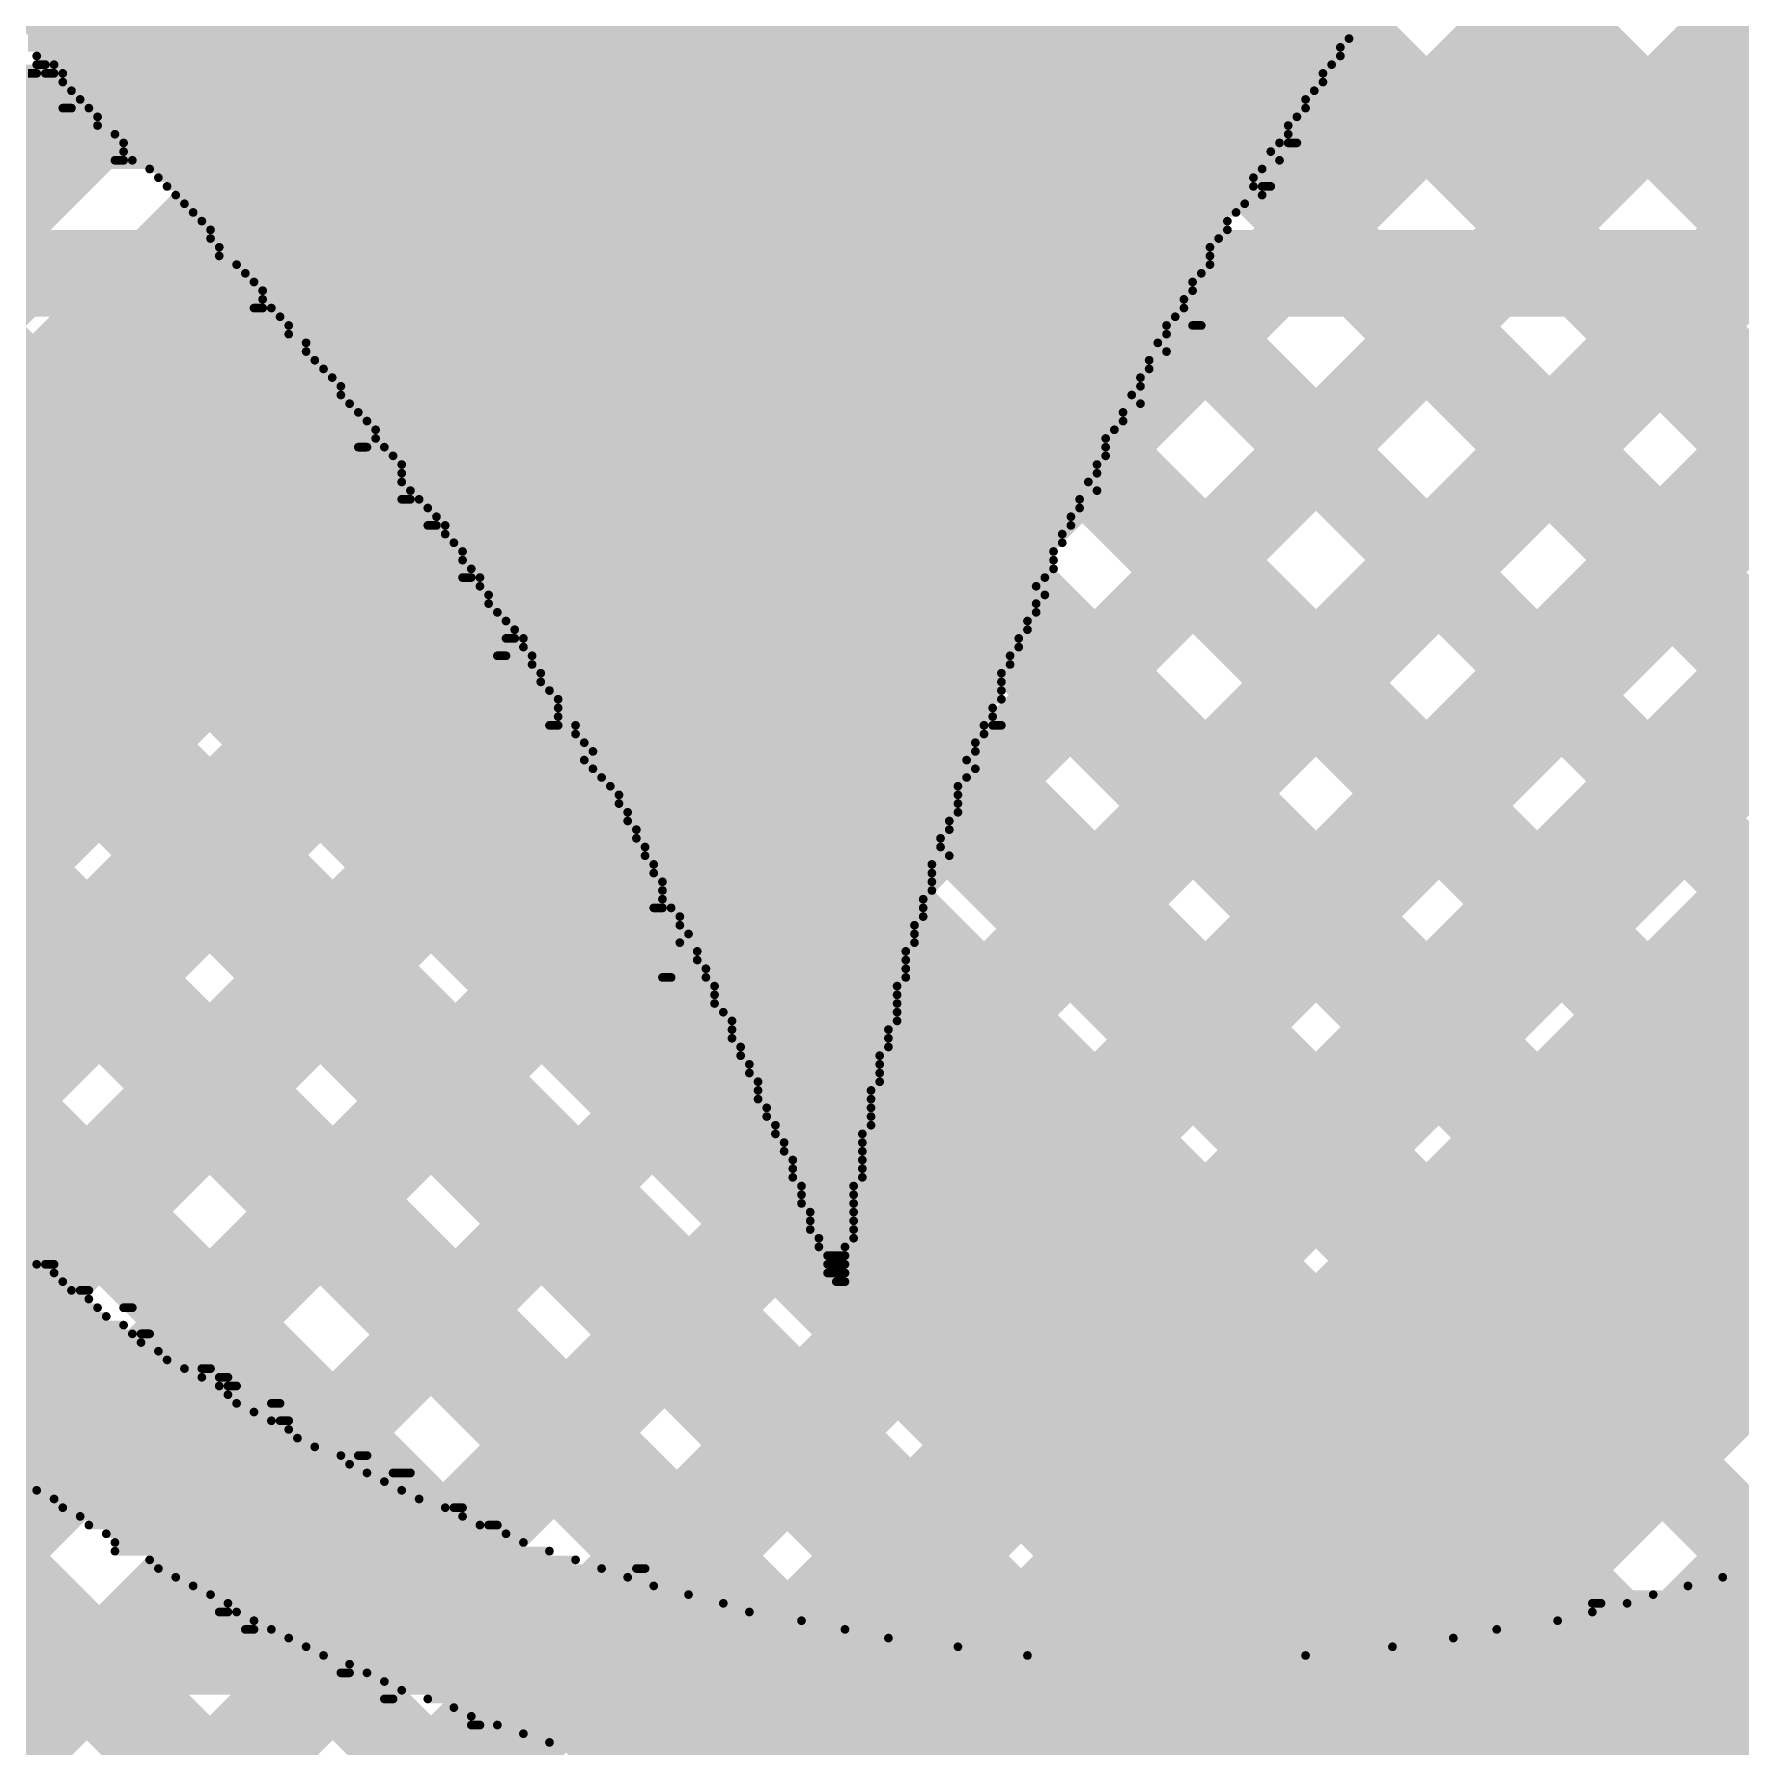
# Model space of a CAD drawing. Header units: millimetres. Extents: x 0.79 to 4.38, y 0.99 to 3.94.
# Drawn here: x 1.7617 to 1.9581, y 2.0145 to 2.2115 of the extents above; entities that cross this region are included whole.
import ezdxf

# ---------------------------------------------------------------- set-up
doc = ezdxf.new("R2010")
doc.units = ezdxf.units.MM
doc.header["$MEASUREMENT"] = 0
for name, color, linetype in [('BottomLayer', 5, 'Continuous'), ('BottomOverlay', 54, 'Continuous'), ('TopLayer', 1, 'Continuous'), ('TopOverlay', 2, 'Continuous')]:
    doc.layers.add(name, color=color, linetype=linetype)

msp = doc.modelspace()

# ---------------------------------------------------------------- linework, layer by layer
at = {"layer": 'BottomLayer'}
for points, const_width in [([(1.7921, 1.8651), (2.165, 2.238)], 0.012), ([(1.80486, 1.8524), (2.17246, 2.22)], 0.01), ([(1.369, 2.202), (2.10213, 2.202)], 0.012), ([(1.55588, 2.184), (2.08554, 2.184)], 0.01), ([(1.63438, 2.184), (1.85996, 1.95842)], 0.01), ([(1.65683, 1.8831), (1.95773, 2.184)], 0.01), ([(1.66266, 2.184), (1.8741, 1.97256)], 0.01), ([(1.68412, 2.0801), (1.78802, 2.184)], 0.01), ([(1.68511, 1.8831), (1.98601, 2.184)], 0.01), ([(1.68707, 2.11133), (1.75974, 2.184)], 0.01), ([(1.69062, 1.94518), (1.92944, 2.184)], 0.01), ([(1.69095, 2.184), (1.88825, 1.9867)], 0.01), ([(1.69584, 2.03525), (1.84459, 2.184)], 0.01), ([(1.69584, 2.06353), (1.8163, 2.184)], 0.01), ([(1.69584, 2.00697), (1.87287, 2.184)], 0.01), ([(1.69584, 1.97868), (1.90116, 2.184)], 0.01), ([(1.7134, 1.8831), (2.01429, 2.184)], 0.01), ([(1.71923, 2.184), (1.90239, 2.00084)], 0.01), ([(1.74168, 1.8831), (2.04258, 2.184)], 0.01), ([(1.74752, 2.184), (1.91653, 2.01499)], 0.01), ([(1.76997, 1.8831), (2.07086, 2.184)], 0.01), ([(1.7758, 2.184), (1.93067, 2.02913)], 0.01), ([(1.78465, 1.8831), (2.08554, 2.184)], 0.01), ([(1.80408, 2.184), (1.94481, 2.04327)], 0.01), ([(1.83237, 2.184), (1.95896, 2.05741)], 0.01), ([(1.86065, 2.184), (1.9731, 2.07155)], 0.01), ([(1.88894, 2.184), (1.98724, 2.0857)], 0.01), ([(1.91722, 2.184), (2.00138, 2.09984)], 0.01), ([(1.94551, 2.184), (2.01552, 2.11398)], 0.01), ([(1.68993, 2.10016), (1.84582, 1.94427)], 0.01)]:
    msp.add_lwpolyline(points, dxfattribs=dict(at, const_width=const_width))
at = {"layer": 'BottomLayer', "const_width": 0.005}
for points in [[(1.75724, 2.184, 1), (1.76224, 2.184, 1)], [(1.7733, 2.184, 1), (1.7783, 2.184, 1)], [(1.78552, 2.184, 1), (1.79052, 2.184, 1)], [(1.80158, 2.184, 1), (1.80658, 2.184, 1)], [(1.8138, 2.184, 1), (1.8188, 2.184, 1)], [(1.82987, 2.184, 1), (1.83487, 2.184, 1)], [(1.84209, 2.184, 1), (1.84709, 2.184, 1)], [(1.85815, 2.184, 1), (1.86315, 2.184, 1)], [(1.87037, 2.184, 1), (1.87537, 2.184, 1)], [(1.88644, 2.184, 1), (1.89144, 2.184, 1)], [(1.89866, 2.184, 1), (1.90366, 2.184, 1)], [(1.91472, 2.184, 1), (1.91972, 2.184, 1)], [(1.92694, 2.184, 1), (1.93194, 2.184, 1)], [(1.94301, 2.184, 1), (1.94801, 2.184, 1)], [(1.95523, 2.184, 1), (1.96023, 2.184, 1)], [(1.95646, 2.05741, 1), (1.96146, 2.05741, 1)], [(1.94231, 2.04327, 1), (1.94731, 2.04327, 1)], [(1.92817, 2.02913, 1), (1.93317, 2.02913, 1)], [(1.91403, 2.01499, 1), (1.91903, 2.01499, 1)]]:
    msp.add_lwpolyline(points, format="xyb", close=True, dxfattribs=at)
at = {"layer": 'BottomOverlay', "const_width": 0.003}
for points in [[(1.776, 2.031), (2.382, 2.031)], [(1.776, 2.028), (2.379, 2.028)], [(1.776, 2.025), (2.379, 2.025)], [(1.776, 2.022), (2.376, 2.022)]]:
    msp.add_lwpolyline(points, dxfattribs=at)
at = {"layer": 'BottomOverlay', "const_width": 0.0015}
for points in [[(1.77525, 2.031, 1), (1.77675, 2.031, 1)], [(1.77525, 2.028, 1), (1.77675, 2.028, 1)], [(1.77525, 2.025, 1), (1.77675, 2.025, 1)], [(1.77525, 2.022, 1), (1.77675, 2.022, 1)]]:
    msp.add_lwpolyline(points, format="xyb", close=True, dxfattribs=at)
at = {"layer": 'TopLayer'}
for points, const_width in [([(1.7678, 2.20167), (1.7678, 2.6023)], 0.012), ([(1.7858, 2.20167), (1.7858, 2.58671)], 0.01), ([(1.68975, 2.09704), (2.037, 2.44429)], 0.01), ([(1.616, 1.99784), (2.037, 2.41884)], 0.01), ([(1.616, 1.97238), (2.037, 2.39338)], 0.01), ([(1.616, 1.94693), (2.037, 2.36793)], 0.01), ([(1.616, 1.92147), (2.037, 2.34247)], 0.01), ([(1.83381, 2.34095), (2.22999, 1.94476)], 0.01), ([(1.7858, 2.33805), (2.19932, 1.92452)], 0.01), ([(1.81964, 2.32966), (2.20845, 1.94085)], 0.01), ([(1.616, 1.89601), (2.037, 2.31701)], 0.01), ([(1.7858, 2.31259), (2.40739, 1.691)], 0.01), ([(1.616, 1.87056), (2.04152, 2.29607)], 0.01), ([(1.7858, 2.28713), (2.38193, 1.691)], 0.01), ([(1.616, 1.8451), (2.05422, 2.28332)], 0.01), ([(1.616, 1.81965), (2.06695, 2.2706)], 0.01), ([(1.7858, 2.26168), (2.35648, 1.691)], 0.01), ([(1.616, 1.79419), (2.07968, 2.25787)], 0.01), ([(1.616, 1.76873), (2.0924, 2.24514)], 0.01), ([(1.7858, 2.23622), (2.33102, 1.691)], 0.01), ([(1.63422, 1.7615), (2.10513, 2.23241)], 0.01), ([(1.65968, 1.7615), (2.11786, 2.21968)], 0.01), ([(1.7858, 2.21077), (2.30556, 1.691)], 0.01), ([(1.68513, 1.7615), (2.13059, 2.20696)], 0.01), ([(1.66612, 2.1), (1.7678, 2.20167)], 0.012), ([(1.71059, 1.7615), (2.14332, 2.19423)], 0.01), ([(1.78132, 2.18979), (2.23061, 1.7405)], 0.01), ([(1.68987, 2.09829), (1.7805, 2.18892)], 0.01), ([(1.76862, 2.17704), (2.20515, 1.7405)], 0.01), ([(1.75589, 2.16431), (2.1797, 1.7405)], 0.01), ([(1.74316, 2.15158), (2.15424, 1.7405)], 0.01), ([(1.73043, 2.13885), (2.12879, 1.7405)], 0.01), ([(1.7177, 2.12613), (2.10333, 1.7405)], 0.01), ([(1.70498, 2.1134), (2.07787, 1.7405)], 0.01), ([(1.69225, 2.10067), (2.05242, 1.7405)], 0.01), ([(1.68362, 2.08385), (2.02696, 1.7405)], 0.01)]:
    msp.add_lwpolyline(points, dxfattribs=dict(at, const_width=const_width))
for points, const_width in [([(1.7833, 2.21077, 1), (1.7883, 2.21077, 1)], 0.005), ([(1.7648, 2.20167, 1), (1.7708, 2.20167, 1)], 0.006), ([(1.7648, 2.20167, 1), (1.7708, 2.20167, 1)], 0.006), ([(1.7833, 2.20167, 1), (1.7883, 2.20167, 1)], 0.005), ([(1.7833, 2.20167, 1), (1.7883, 2.20167, 1)], 0.005), ([(1.7833, 2.20167, 1), (1.7883, 2.20167, 1)], 0.005), ([(1.77882, 2.18979, 1), (1.78382, 2.18979, 1)], 0.005), ([(1.778, 2.18892, 1), (1.783, 2.18892, 1)], 0.005), ([(1.778, 2.18892, 1), (1.783, 2.18892, 1)], 0.005), ([(1.77803, 2.18895, 1), (1.78303, 2.18895, 1)], 0.005), ([(1.76612, 2.17704, 1), (1.77112, 2.17704, 1)], 0.005)]:
    msp.add_lwpolyline(points, format="xyb", close=True, dxfattribs=dict(at, const_width=const_width))
at = {"layer": 'TopLayer', "const_width": 0.01}
for points in [[(1.7858, 2.20167, -0.199396), (1.7805, 2.18892)], [(1.7858, 2.20167, -0.198912), (1.78053, 2.18895)]]:
    msp.add_lwpolyline(points, format="xyb", dxfattribs=at)
at = {"layer": 'TopOverlay', "const_width": 0.001}
for points in [[(1.759, 2.212), (1.914, 2.212)], [(1.761, 2.211), (1.913, 2.211)], [(1.761, 2.21), (1.912, 2.21)], [(1.762, 2.209), (1.912, 2.209)], [(1.762, 2.208), (1.763, 2.208)], [(1.764, 2.208), (1.911, 2.208)], [(1.761, 2.207), (1.762, 2.207)], [(1.763, 2.207), (1.764, 2.207)], [(1.765, 2.207), (1.91, 2.207)], [(1.765, 2.206), (1.91, 2.206)], [(1.766, 2.205), (1.909, 2.205)], [(1.767, 2.204), (1.908, 2.204)], [(1.765, 2.203), (1.766, 2.203)], [(1.768, 2.203), (1.908, 2.203)], [(1.769, 2.202), (1.907, 2.202)], [(1.769, 2.201), (1.906, 2.201)], [(1.771, 2.2), (1.906, 2.2)], [(1.772, 2.199), (1.905, 2.199)], [(1.906, 2.199), (1.907, 2.199)], [(1.771, 2.197), (1.772, 2.197)], [(1.772, 2.198), (1.904, 2.198)], [(1.773, 2.197), (1.905, 2.197)], [(1.775, 2.196), (1.903, 2.196)], [(1.776, 2.195), (1.902, 2.195)], [(1.777, 2.194), (1.902, 2.194)], [(1.778, 2.193), (1.903, 2.193)], [(1.903, 2.194), (1.904, 2.194)], [(1.779, 2.192), (1.901, 2.192)], [(1.78, 2.191), (1.9, 2.191)], [(1.781, 2.19), (1.899, 2.19)], [(1.782, 2.189), (1.899, 2.189)], [(1.782, 2.188), (1.898, 2.188)], [(1.783, 2.187), (1.897, 2.187)], [(1.783, 2.186), (1.897, 2.186)], [(1.785, 2.185), (1.897, 2.185)], [(1.786, 2.184), (1.896, 2.184)], [(1.787, 2.183), (1.895, 2.183)], [(1.788, 2.182), (1.895, 2.182)], [(1.788, 2.181), (1.894, 2.181)], [(1.787, 2.18), (1.788, 2.18)], [(1.789, 2.18), (1.894, 2.18)], [(1.79, 2.179), (1.893, 2.179)], [(1.791, 2.178), (1.892, 2.178)], [(1.791, 2.177), (1.892, 2.177)], [(1.895, 2.178), (1.896, 2.178)], [(1.793, 2.176), (1.891, 2.176)], [(1.793, 2.175), (1.892, 2.175)], [(1.794, 2.174), (1.89, 2.174)], [(1.795, 2.173), (1.89, 2.173)], [(1.796, 2.172), (1.889, 2.172)], [(1.797, 2.171), (1.889, 2.171)], [(1.797, 2.17), (1.888, 2.17)], [(1.798, 2.169), (1.889, 2.169)], [(1.799, 2.168), (1.887, 2.168)], [(1.8, 2.167), (1.887, 2.167)], [(1.801, 2.166), (1.886, 2.166)], [(1.801, 2.165), (1.885, 2.165)], [(1.799, 2.164), (1.8, 2.164)], [(1.802, 2.164), (1.885, 2.164)], [(1.803, 2.163), (1.885, 2.163)], [(1.804, 2.162), (1.884, 2.162)], [(1.804, 2.161), (1.884, 2.161)], [(1.804, 2.16), (1.883, 2.16)], [(1.805, 2.159), (1.884, 2.159)], [(1.804, 2.158), (1.805, 2.158)], [(1.806, 2.158), (1.882, 2.158)], [(1.807, 2.157), (1.882, 2.157)], [(1.807, 2.155), (1.808, 2.155)], [(1.808, 2.156), (1.881, 2.156)], [(1.809, 2.155), (1.881, 2.155)], [(1.809, 2.154), (1.88, 2.154)], [(1.81, 2.153), (1.88, 2.153)], [(1.811, 2.152), (1.879, 2.152)], [(1.811, 2.151), (1.879, 2.151)], [(1.811, 2.149), (1.812, 2.149)], [(1.812, 2.15), (1.879, 2.15)], [(1.813, 2.149), (1.878, 2.149)], [(1.813, 2.148), (1.877, 2.148)], [(1.814, 2.147), (1.878, 2.147)], [(1.814, 2.146), (1.877, 2.146)], [(1.815, 2.145), (1.877, 2.145)], [(1.816, 2.144), (1.876, 2.144)], [(1.817, 2.143), (1.876, 2.143)], [(1.816, 2.142), (1.817, 2.142)], [(1.818, 2.142), (1.875, 2.142)], [(1.818, 2.141), (1.875, 2.141)], [(1.815, 2.14), (1.816, 2.14)], [(1.819, 2.14), (1.874, 2.14)], [(1.819, 2.139), (1.874, 2.139)], [(1.82, 2.138), (1.873, 2.138)], [(1.82, 2.137), (1.873, 2.137)], [(1.821, 2.136), (1.873, 2.136)], [(1.822, 2.135), (1.873, 2.135)], [(1.822, 2.134), (1.872, 2.134)], [(1.821, 2.132), (1.822, 2.132)], [(1.822, 2.133), (1.872, 2.133)], [(1.824, 2.132), (1.871, 2.132)], [(1.872, 2.132), (1.873, 2.132)], [(1.824, 2.131), (1.871, 2.131)], [(1.825, 2.13), (1.87, 2.13)], [(1.825, 2.128), (1.869, 2.128)], [(1.826, 2.129), (1.87, 2.129)], [(1.826, 2.127), (1.87, 2.127)], [(1.827, 2.126), (1.869, 2.126)], [(1.828, 2.125), (1.868, 2.125)], [(1.829, 2.124), (1.868, 2.124)], [(1.829, 2.123), (1.868, 2.123)], [(1.83, 2.122), (1.868, 2.122)], [(1.83, 2.121), (1.867, 2.121)], [(1.831, 2.12), (1.867, 2.12)], [(1.831, 2.119), (1.866, 2.119)], [(1.832, 2.118), (1.866, 2.118)], [(1.832, 2.117), (1.867, 2.117)], [(1.833, 2.116), (1.865, 2.116)], [(1.833, 2.115), (1.865, 2.115)], [(1.834, 2.114), (1.865, 2.114)], [(1.834, 2.113), (1.865, 2.113)], [(1.834, 2.112), (1.864, 2.112)], [(1.833, 2.111), (1.834, 2.111)], [(1.835, 2.111), (1.864, 2.111)], [(1.836, 2.11), (1.864, 2.11)], [(1.836, 2.109), (1.863, 2.109)], [(1.837, 2.108), (1.863, 2.108)], [(1.836, 2.107), (1.863, 2.107)], [(1.838, 2.106), (1.862, 2.106)], [(1.838, 2.105), (1.862, 2.105)], [(1.839, 2.104), (1.862, 2.104)], [(1.834, 2.103), (1.835, 2.103)], [(1.839, 2.103), (1.862, 2.103)], [(1.84, 2.102), (1.861, 2.102)], [(1.84, 2.101), (1.861, 2.101)], [(1.84, 2.1), (1.861, 2.1)], [(1.841, 2.099), (1.861, 2.099)], [(1.842, 2.098), (1.861, 2.098)], [(1.842, 2.097), (1.86, 2.097)], [(1.842, 2.096), (1.86, 2.096)], [(1.843, 2.095), (1.86, 2.095)], [(1.843, 2.094), (1.859, 2.094)], [(1.844, 2.093), (1.859, 2.093)], [(1.844, 2.092), (1.859, 2.092)], [(1.845, 2.091), (1.859, 2.091)], [(1.845, 2.09), (1.858, 2.09)], [(1.845, 2.089), (1.858, 2.089)], [(1.846, 2.088), (1.858, 2.088)], [(1.846, 2.087), (1.858, 2.087)], [(1.847, 2.086), (1.858, 2.086)], [(1.847, 2.085), (1.857, 2.085)], [(1.848, 2.084), (1.857, 2.084)], [(1.848, 2.083), (1.857, 2.083)], [(1.849, 2.082), (1.857, 2.082)], [(1.849, 2.081), (1.857, 2.081)], [(1.849, 2.08), (1.857, 2.08)], [(1.85, 2.079), (1.856, 2.079)], [(1.85, 2.078), (1.856, 2.078)], [(1.85, 2.077), (1.856, 2.077)], [(1.851, 2.076), (1.856, 2.076)], [(1.851, 2.075), (1.856, 2.075)], [(1.851, 2.074), (1.856, 2.074)], [(1.852, 2.073), (1.856, 2.073)], [(1.852, 2.072), (1.855, 2.072)], [(1.731, 2.07), (1.762, 2.07)], [(1.763, 2.07), (1.764, 2.07)], [(1.853, 2.071), (1.855, 2.071)], [(1.853, 2.07), (1.855, 2.07)], [(1.732, 2.069), (1.764, 2.069)], [(1.853, 2.069), (1.855, 2.069)], [(1.733, 2.068), (1.765, 2.068)], [(1.734, 2.067), (1.766, 2.067)], [(1.767, 2.067), (1.768, 2.067)], [(1.854, 2.068), (1.855, 2.068)], [(1.735, 2.066), (1.768, 2.066)], [(1.736, 2.065), (1.769, 2.065)], [(1.772, 2.065), (1.773, 2.065)], [(1.737, 2.064), (1.77, 2.064)], [(1.738, 2.063), (1.772, 2.063)], [(1.739, 2.062), (1.773, 2.062)], [(1.74, 2.061), (1.774, 2.061)], [(1.774, 2.062), (1.775, 2.062)], [(1.742, 2.06), (1.776, 2.06)], [(1.743, 2.059), (1.777, 2.059)], [(1.743, 2.058), (1.779, 2.058)], [(1.745, 2.057), (1.781, 2.057)], [(1.781, 2.058), (1.782, 2.058)], [(1.783, 2.057), (1.784, 2.057)], [(1.746, 2.056), (1.783, 2.056)], [(1.748, 2.055), (1.784, 2.055)], [(1.784, 2.056), (1.785, 2.056)], [(1.749, 2.054), (1.785, 2.054)], [(1.75, 2.053), (1.787, 2.053)], [(1.789, 2.054), (1.79, 2.054)], [(1.751, 2.052), (1.789, 2.052)], [(1.753, 2.051), (1.791, 2.051)], [(1.79, 2.052), (1.791, 2.052)], [(1.754, 2.05), (1.792, 2.05)], [(1.755, 2.049), (1.794, 2.049)], [(1.757, 2.048), (1.797, 2.048)], [(1.758, 2.047), (1.798, 2.047)], [(1.799, 2.048), (1.8, 2.048)], [(1.759, 2.046), (1.8, 2.046)], [(1.761, 2.045), (1.802, 2.045)], [(1.803, 2.046), (1.805, 2.046)], [(1.762, 2.044), (1.804, 2.044)], [(1.764, 2.043), (1.806, 2.043)], [(1.765, 2.042), (1.809, 2.042)], [(1.767, 2.041), (1.811, 2.041)], [(1.81, 2.042), (1.811, 2.042)], [(1.768, 2.04), (1.813, 2.04)], [(1.77, 2.039), (1.816, 2.039)], [(1.814, 2.04), (1.815, 2.04)], [(1.771, 2.038), (1.818, 2.038)], [(1.771, 2.037), (1.821, 2.037)], [(1.775, 2.036), (1.824, 2.036)], [(1.776, 2.035), (1.827, 2.035)], [(1.831, 2.035), (1.832, 2.035)], [(1.778, 2.034), (1.83, 2.034)], [(1.78, 2.033), (1.833, 2.033)], [(1.952, 2.033), (2.004, 2.033)], [(1.956, 2.034), (2.007, 2.034)], [(1.782, 2.032), (1.837, 2.032)], [(1.784, 2.031), (1.841, 2.031)], [(1.941, 2.031), (1.942, 2.031)], [(1.945, 2.031), (2.001, 2.031)], [(1.948, 2.032), (2.003, 2.032)], [(1.783, 2.03), (1.784, 2.03)], [(1.785, 2.03), (1.844, 2.03)], [(1.787, 2.029), (1.85, 2.029)], [(1.937, 2.029), (1.998, 2.029)], [(1.941, 2.03), (1.999, 2.03)], [(1.786, 2.028), (1.787, 2.028)], [(1.789, 2.028), (1.855, 2.028)], [(1.791, 2.027), (1.86, 2.027)], [(1.925, 2.027), (1.993, 2.027)], [(1.93, 2.028), (1.995, 2.028)], [(1.793, 2.026), (1.868, 2.026)], [(1.795, 2.025), (1.876, 2.025)], [(1.908, 2.025), (1.989, 2.025)], [(1.918, 2.026), (1.992, 2.026)], [(1.797, 2.023), (1.798, 2.023)], [(1.798, 2.024), (1.987, 2.024)], [(1.8, 2.023), (1.986, 2.023)], [(1.802, 2.022), (1.983, 2.022)], [(1.804, 2.021), (1.98, 2.021)], [(1.802, 2.02), (1.803, 2.02)], [(1.807, 2.02), (1.978, 2.02)], [(1.81, 2.019), (1.976, 2.019)], [(1.812, 2.018), (1.973, 2.018)], [(1.812, 2.017), (1.813, 2.017)], [(1.815, 2.017), (1.971, 2.017)], [(1.818, 2.016), (1.967, 2.016)], [(1.821, 2.015), (1.964, 2.015)], [(1.824, 2.014), (1.961, 2.014)]]:
    msp.add_lwpolyline(points, dxfattribs=at)
at = {"layer": 'TopOverlay', "const_width": 0.0005}
for points in [[(1.91175, 2.21, 1), (1.91225, 2.21, 1)], [(1.91275, 2.211, 1), (1.91325, 2.211, 1)], [(1.76175, 2.209, 1), (1.76225, 2.209, 1)], [(1.76175, 2.208, 1), (1.76225, 2.208, 1)], [(1.76275, 2.208, 1), (1.76325, 2.208, 1)], [(1.76375, 2.208, 1), (1.76425, 2.208, 1)], [(1.91075, 2.208, 1), (1.91125, 2.208, 1)], [(1.91175, 2.209, 1), (1.91225, 2.209, 1)], [(1.76175, 2.207, 1), (1.76225, 2.207, 1)], [(1.76275, 2.207, 1), (1.76325, 2.207, 1)], [(1.76375, 2.207, 1), (1.76425, 2.207, 1)], [(1.76475, 2.207, 1), (1.76525, 2.207, 1)], [(1.76475, 2.206, 1), (1.76525, 2.206, 1)], [(1.90975, 2.207, 1), (1.91025, 2.207, 1)], [(1.90975, 2.206, 1), (1.91025, 2.206, 1)], [(1.76575, 2.205, 1), (1.76625, 2.205, 1)], [(1.76675, 2.204, 1), (1.76725, 2.204, 1)], [(1.90775, 2.204, 1), (1.90825, 2.204, 1)], [(1.90875, 2.205, 1), (1.90925, 2.205, 1)], [(1.76475, 2.203, 1), (1.76525, 2.203, 1)], [(1.76575, 2.203, 1), (1.76625, 2.203, 1)], [(1.76775, 2.203, 1), (1.76825, 2.203, 1)], [(1.76875, 2.202, 1), (1.76925, 2.202, 1)], [(1.90675, 2.202, 1), (1.90725, 2.202, 1)], [(1.90775, 2.203, 1), (1.90825, 2.203, 1)], [(1.76875, 2.201, 1), (1.76925, 2.201, 1)], [(1.77075, 2.2, 1), (1.77125, 2.2, 1)], [(1.90575, 2.201, 1), (1.90625, 2.201, 1)], [(1.90575, 2.2, 1), (1.90625, 2.2, 1)], [(1.77175, 2.199, 1), (1.77225, 2.199, 1)], [(1.90475, 2.199, 1), (1.90525, 2.199, 1)], [(1.90575, 2.199, 1), (1.90625, 2.199, 1)], [(1.90675, 2.199, 1), (1.90725, 2.199, 1)], [(1.77075, 2.197, 1), (1.77125, 2.197, 1)], [(1.77175, 2.198, 1), (1.77225, 2.198, 1)], [(1.77175, 2.197, 1), (1.77225, 2.197, 1)], [(1.77275, 2.197, 1), (1.77325, 2.197, 1)], [(1.90375, 2.198, 1), (1.90425, 2.198, 1)], [(1.90475, 2.197, 1), (1.90525, 2.197, 1)], [(1.77475, 2.196, 1), (1.77525, 2.196, 1)], [(1.77575, 2.195, 1), (1.77625, 2.195, 1)], [(1.90175, 2.195, 1), (1.90225, 2.195, 1)], [(1.90275, 2.196, 1), (1.90325, 2.196, 1)], [(1.77675, 2.194, 1), (1.77725, 2.194, 1)], [(1.77775, 2.193, 1), (1.77825, 2.193, 1)], [(1.90175, 2.194, 1), (1.90225, 2.194, 1)], [(1.90275, 2.194, 1), (1.90325, 2.194, 1)], [(1.90275, 2.193, 1), (1.90325, 2.193, 1)], [(1.90375, 2.194, 1), (1.90425, 2.194, 1)], [(1.77875, 2.192, 1), (1.77925, 2.192, 1)], [(1.77975, 2.191, 1), (1.78025, 2.191, 1)], [(1.89975, 2.191, 1), (1.90025, 2.191, 1)], [(1.90075, 2.192, 1), (1.90125, 2.192, 1)], [(1.78075, 2.19, 1), (1.78125, 2.19, 1)], [(1.78175, 2.189, 1), (1.78225, 2.189, 1)], [(1.89875, 2.19, 1), (1.89925, 2.19, 1)], [(1.89875, 2.189, 1), (1.89925, 2.189, 1)], [(1.78175, 2.188, 1), (1.78225, 2.188, 1)], [(1.78275, 2.187, 1), (1.78325, 2.187, 1)], [(1.89675, 2.187, 1), (1.89725, 2.187, 1)], [(1.89775, 2.188, 1), (1.89825, 2.188, 1)], [(1.78275, 2.186, 1), (1.78325, 2.186, 1)], [(1.78475, 2.185, 1), (1.78525, 2.185, 1)], [(1.89675, 2.186, 1), (1.89725, 2.186, 1)], [(1.89675, 2.185, 1), (1.89725, 2.185, 1)], [(1.78575, 2.184, 1), (1.78625, 2.184, 1)], [(1.78675, 2.183, 1), (1.78725, 2.183, 1)], [(1.89475, 2.183, 1), (1.89525, 2.183, 1)], [(1.89575, 2.184, 1), (1.89625, 2.184, 1)], [(1.78775, 2.182, 1), (1.78825, 2.182, 1)], [(1.78775, 2.181, 1), (1.78825, 2.181, 1)], [(1.89375, 2.181, 1), (1.89425, 2.181, 1)], [(1.89475, 2.182, 1), (1.89525, 2.182, 1)], [(1.78675, 2.18, 1), (1.78725, 2.18, 1)], [(1.78775, 2.18, 1), (1.78825, 2.18, 1)], [(1.78875, 2.18, 1), (1.78925, 2.18, 1)], [(1.78975, 2.179, 1), (1.79025, 2.179, 1)], [(1.89275, 2.179, 1), (1.89325, 2.179, 1)], [(1.89375, 2.18, 1), (1.89425, 2.18, 1)], [(1.79075, 2.178, 1), (1.79125, 2.178, 1)], [(1.79075, 2.177, 1), (1.79125, 2.177, 1)], [(1.89175, 2.178, 1), (1.89225, 2.178, 1)], [(1.89175, 2.177, 1), (1.89225, 2.177, 1)], [(1.89475, 2.178, 1), (1.89525, 2.178, 1)], [(1.89575, 2.178, 1), (1.89625, 2.178, 1)], [(1.79275, 2.176, 1), (1.79325, 2.176, 1)], [(1.79275, 2.175, 1), (1.79325, 2.175, 1)], [(1.89075, 2.176, 1), (1.89125, 2.176, 1)], [(1.89175, 2.175, 1), (1.89225, 2.175, 1)], [(1.79375, 2.174, 1), (1.79425, 2.174, 1)], [(1.79475, 2.173, 1), (1.79525, 2.173, 1)], [(1.88975, 2.174, 1), (1.89025, 2.174, 1)], [(1.88975, 2.173, 1), (1.89025, 2.173, 1)], [(1.79575, 2.172, 1), (1.79625, 2.172, 1)], [(1.79675, 2.171, 1), (1.79725, 2.171, 1)], [(1.88875, 2.172, 1), (1.88925, 2.172, 1)], [(1.88875, 2.171, 1), (1.88925, 2.171, 1)], [(1.79675, 2.17, 1), (1.79725, 2.17, 1)], [(1.79775, 2.169, 1), (1.79825, 2.169, 1)], [(1.88775, 2.17, 1), (1.88825, 2.17, 1)], [(1.88875, 2.169, 1), (1.88925, 2.169, 1)], [(1.79875, 2.168, 1), (1.79925, 2.168, 1)], [(1.79975, 2.167, 1), (1.80025, 2.167, 1)], [(1.88675, 2.168, 1), (1.88725, 2.168, 1)], [(1.88675, 2.167, 1), (1.88725, 2.167, 1)], [(1.80075, 2.166, 1), (1.80125, 2.166, 1)], [(1.80075, 2.165, 1), (1.80125, 2.165, 1)], [(1.88475, 2.165, 1), (1.88525, 2.165, 1)], [(1.88575, 2.166, 1), (1.88625, 2.166, 1)], [(1.79875, 2.164, 1), (1.79925, 2.164, 1)], [(1.79975, 2.164, 1), (1.80025, 2.164, 1)], [(1.80175, 2.164, 1), (1.80225, 2.164, 1)], [(1.80275, 2.163, 1), (1.80325, 2.163, 1)], [(1.88475, 2.164, 1), (1.88525, 2.164, 1)], [(1.88475, 2.163, 1), (1.88525, 2.163, 1)], [(1.80375, 2.162, 1), (1.80425, 2.162, 1)], [(1.80375, 2.161, 1), (1.80425, 2.161, 1)], [(1.88375, 2.162, 1), (1.88425, 2.162, 1)], [(1.88375, 2.161, 1), (1.88425, 2.161, 1)], [(1.80375, 2.16, 1), (1.80425, 2.16, 1)], [(1.80475, 2.159, 1), (1.80525, 2.159, 1)], [(1.88275, 2.16, 1), (1.88325, 2.16, 1)], [(1.88375, 2.159, 1), (1.88425, 2.159, 1)], [(1.80375, 2.158, 1), (1.80425, 2.158, 1)], [(1.80475, 2.158, 1), (1.80525, 2.158, 1)], [(1.80575, 2.158, 1), (1.80625, 2.158, 1)], [(1.80675, 2.157, 1), (1.80725, 2.157, 1)], [(1.88175, 2.158, 1), (1.88225, 2.158, 1)], [(1.88175, 2.157, 1), (1.88225, 2.157, 1)], [(1.80675, 2.155, 1), (1.80725, 2.155, 1)], [(1.80775, 2.156, 1), (1.80825, 2.156, 1)], [(1.80775, 2.155, 1), (1.80825, 2.155, 1)], [(1.80875, 2.155, 1), (1.80925, 2.155, 1)], [(1.88075, 2.156, 1), (1.88125, 2.156, 1)], [(1.88075, 2.155, 1), (1.88125, 2.155, 1)], [(1.80875, 2.154, 1), (1.80925, 2.154, 1)], [(1.80975, 2.153, 1), (1.81025, 2.153, 1)], [(1.87975, 2.154, 1), (1.88025, 2.154, 1)], [(1.87975, 2.153, 1), (1.88025, 2.153, 1)], [(1.81075, 2.152, 1), (1.81125, 2.152, 1)], [(1.81075, 2.151, 1), (1.81125, 2.151, 1)], [(1.87875, 2.152, 1), (1.87925, 2.152, 1)], [(1.87875, 2.151, 1), (1.87925, 2.151, 1)], [(1.81075, 2.149, 1), (1.81125, 2.149, 1)], [(1.81175, 2.15, 1), (1.81225, 2.15, 1)], [(1.81175, 2.149, 1), (1.81225, 2.149, 1)], [(1.81275, 2.149, 1), (1.81325, 2.149, 1)], [(1.87775, 2.149, 1), (1.87825, 2.149, 1)], [(1.87875, 2.15, 1), (1.87925, 2.15, 1)], [(1.81275, 2.148, 1), (1.81325, 2.148, 1)], [(1.81375, 2.147, 1), (1.81425, 2.147, 1)], [(1.87675, 2.148, 1), (1.87725, 2.148, 1)], [(1.87775, 2.147, 1), (1.87825, 2.147, 1)], [(1.81375, 2.146, 1), (1.81425, 2.146, 1)], [(1.81475, 2.145, 1), (1.81525, 2.145, 1)], [(1.87675, 2.146, 1), (1.87725, 2.146, 1)], [(1.87675, 2.145, 1), (1.87725, 2.145, 1)], [(1.81575, 2.144, 1), (1.81625, 2.144, 1)], [(1.81675, 2.143, 1), (1.81725, 2.143, 1)], [(1.87575, 2.144, 1), (1.87625, 2.144, 1)], [(1.87575, 2.143, 1), (1.87625, 2.143, 1)], [(1.81575, 2.142, 1), (1.81625, 2.142, 1)], [(1.81675, 2.142, 1), (1.81725, 2.142, 1)], [(1.81775, 2.142, 1), (1.81825, 2.142, 1)], [(1.81775, 2.141, 1), (1.81825, 2.141, 1)], [(1.87475, 2.142, 1), (1.87525, 2.142, 1)], [(1.87475, 2.141, 1), (1.87525, 2.141, 1)], [(1.81475, 2.14, 1), (1.81525, 2.14, 1)], [(1.81575, 2.14, 1), (1.81625, 2.14, 1)], [(1.81875, 2.14, 1), (1.81925, 2.14, 1)], [(1.81875, 2.139, 1), (1.81925, 2.139, 1)], [(1.87375, 2.14, 1), (1.87425, 2.14, 1)], [(1.87375, 2.139, 1), (1.87425, 2.139, 1)], [(1.81975, 2.138, 1), (1.82025, 2.138, 1)], [(1.81975, 2.137, 1), (1.82025, 2.137, 1)], [(1.87275, 2.138, 1), (1.87325, 2.138, 1)], [(1.87275, 2.137, 1), (1.87325, 2.137, 1)], [(1.82075, 2.136, 1), (1.82125, 2.136, 1)], [(1.82175, 2.135, 1), (1.82225, 2.135, 1)], [(1.87275, 2.136, 1), (1.87325, 2.136, 1)], [(1.87275, 2.135, 1), (1.87325, 2.135, 1)], [(1.82175, 2.134, 1), (1.82225, 2.134, 1)], [(1.87175, 2.134, 1), (1.87225, 2.134, 1)], [(1.82075, 2.132, 1), (1.82125, 2.132, 1)], [(1.82175, 2.133, 1), (1.82225, 2.133, 1)], [(1.82175, 2.132, 1), (1.82225, 2.132, 1)], [(1.82375, 2.132, 1), (1.82425, 2.132, 1)], [(1.87075, 2.132, 1), (1.87125, 2.132, 1)], [(1.87175, 2.133, 1), (1.87225, 2.133, 1)], [(1.87175, 2.132, 1), (1.87225, 2.132, 1)], [(1.87275, 2.132, 1), (1.87325, 2.132, 1)], [(1.82375, 2.131, 1), (1.82425, 2.131, 1)], [(1.82475, 2.13, 1), (1.82525, 2.13, 1)], [(1.86975, 2.13, 1), (1.87025, 2.13, 1)], [(1.87075, 2.131, 1), (1.87125, 2.131, 1)], [(1.82475, 2.128, 1), (1.82525, 2.128, 1)], [(1.82575, 2.129, 1), (1.82625, 2.129, 1)], [(1.86875, 2.128, 1), (1.86925, 2.128, 1)], [(1.86975, 2.129, 1), (1.87025, 2.129, 1)], [(1.82575, 2.127, 1), (1.82625, 2.127, 1)], [(1.82675, 2.126, 1), (1.82725, 2.126, 1)], [(1.86875, 2.126, 1), (1.86925, 2.126, 1)], [(1.86975, 2.127, 1), (1.87025, 2.127, 1)], [(1.82775, 2.125, 1), (1.82825, 2.125, 1)], [(1.82875, 2.124, 1), (1.82925, 2.124, 1)], [(1.86775, 2.125, 1), (1.86825, 2.125, 1)], [(1.86775, 2.124, 1), (1.86825, 2.124, 1)], [(1.82875, 2.123, 1), (1.82925, 2.123, 1)], [(1.82975, 2.122, 1), (1.83025, 2.122, 1)], [(1.86775, 2.123, 1), (1.86825, 2.123, 1)], [(1.86775, 2.122, 1), (1.86825, 2.122, 1)], [(1.82975, 2.121, 1), (1.83025, 2.121, 1)], [(1.83075, 2.12, 1), (1.83125, 2.12, 1)], [(1.86675, 2.121, 1), (1.86725, 2.121, 1)], [(1.86675, 2.12, 1), (1.86725, 2.12, 1)], [(1.83075, 2.119, 1), (1.83125, 2.119, 1)], [(1.83175, 2.118, 1), (1.83225, 2.118, 1)], [(1.86575, 2.119, 1), (1.86625, 2.119, 1)], [(1.86575, 2.118, 1), (1.86625, 2.118, 1)], [(1.83175, 2.117, 1), (1.83225, 2.117, 1)], [(1.83275, 2.116, 1), (1.83325, 2.116, 1)], [(1.86475, 2.116, 1), (1.86525, 2.116, 1)], [(1.86675, 2.117, 1), (1.86725, 2.117, 1)], [(1.83275, 2.115, 1), (1.83325, 2.115, 1)], [(1.83375, 2.114, 1), (1.83425, 2.114, 1)], [(1.86475, 2.115, 1), (1.86525, 2.115, 1)], [(1.86475, 2.114, 1), (1.86525, 2.114, 1)], [(1.83375, 2.113, 1), (1.83425, 2.113, 1)], [(1.83375, 2.112, 1), (1.83425, 2.112, 1)], [(1.86375, 2.112, 1), (1.86425, 2.112, 1)], [(1.86475, 2.113, 1), (1.86525, 2.113, 1)], [(1.83275, 2.111, 1), (1.83325, 2.111, 1)], [(1.83375, 2.111, 1), (1.83425, 2.111, 1)], [(1.83475, 2.111, 1), (1.83525, 2.111, 1)], [(1.83575, 2.11, 1), (1.83625, 2.11, 1)], [(1.86375, 2.111, 1), (1.86425, 2.111, 1)], [(1.86375, 2.11, 1), (1.86425, 2.11, 1)], [(1.83575, 2.109, 1), (1.83625, 2.109, 1)], [(1.83675, 2.108, 1), (1.83725, 2.108, 1)], [(1.86275, 2.109, 1), (1.86325, 2.109, 1)], [(1.86275, 2.108, 1), (1.86325, 2.108, 1)], [(1.83575, 2.107, 1), (1.83625, 2.107, 1)], [(1.83775, 2.106, 1), (1.83825, 2.106, 1)], [(1.86175, 2.106, 1), (1.86225, 2.106, 1)], [(1.86275, 2.107, 1), (1.86325, 2.107, 1)], [(1.83775, 2.105, 1), (1.83825, 2.105, 1)], [(1.83875, 2.104, 1), (1.83925, 2.104, 1)], [(1.86175, 2.105, 1), (1.86225, 2.105, 1)], [(1.86175, 2.104, 1), (1.86225, 2.104, 1)], [(1.83375, 2.103, 1), (1.83425, 2.103, 1)], [(1.83475, 2.103, 1), (1.83525, 2.103, 1)], [(1.83875, 2.103, 1), (1.83925, 2.103, 1)], [(1.83975, 2.102, 1), (1.84025, 2.102, 1)], [(1.86075, 2.102, 1), (1.86125, 2.102, 1)], [(1.86175, 2.103, 1), (1.86225, 2.103, 1)], [(1.83975, 2.101, 1), (1.84025, 2.101, 1)], [(1.83975, 2.1, 1), (1.84025, 2.1, 1)], [(1.86075, 2.101, 1), (1.86125, 2.101, 1)], [(1.86075, 2.1, 1), (1.86125, 2.1, 1)], [(1.84075, 2.099, 1), (1.84125, 2.099, 1)], [(1.84175, 2.098, 1), (1.84225, 2.098, 1)], [(1.86075, 2.099, 1), (1.86125, 2.099, 1)], [(1.86075, 2.098, 1), (1.86125, 2.098, 1)], [(1.84175, 2.097, 1), (1.84225, 2.097, 1)], [(1.84175, 2.096, 1), (1.84225, 2.096, 1)], [(1.85975, 2.097, 1), (1.86025, 2.097, 1)], [(1.85975, 2.096, 1), (1.86025, 2.096, 1)], [(1.84275, 2.095, 1), (1.84325, 2.095, 1)], [(1.84275, 2.094, 1), (1.84325, 2.094, 1)], [(1.85875, 2.094, 1), (1.85925, 2.094, 1)], [(1.85975, 2.095, 1), (1.86025, 2.095, 1)], [(1.84375, 2.093, 1), (1.84425, 2.093, 1)], [(1.84375, 2.092, 1), (1.84425, 2.092, 1)], [(1.85875, 2.093, 1), (1.85925, 2.093, 1)], [(1.85875, 2.092, 1), (1.85925, 2.092, 1)], [(1.84475, 2.091, 1), (1.84525, 2.091, 1)], [(1.84475, 2.09, 1), (1.84525, 2.09, 1)], [(1.85775, 2.09, 1), (1.85825, 2.09, 1)], [(1.85875, 2.091, 1), (1.85925, 2.091, 1)], [(1.84475, 2.089, 1), (1.84525, 2.089, 1)], [(1.84575, 2.088, 1), (1.84625, 2.088, 1)], [(1.85775, 2.089, 1), (1.85825, 2.089, 1)], [(1.85775, 2.088, 1), (1.85825, 2.088, 1)], [(1.84575, 2.087, 1), (1.84625, 2.087, 1)], [(1.84675, 2.086, 1), (1.84725, 2.086, 1)], [(1.85775, 2.087, 1), (1.85825, 2.087, 1)], [(1.85775, 2.086, 1), (1.85825, 2.086, 1)], [(1.84675, 2.085, 1), (1.84725, 2.085, 1)], [(1.84775, 2.084, 1), (1.84825, 2.084, 1)], [(1.85675, 2.085, 1), (1.85725, 2.085, 1)], [(1.85675, 2.084, 1), (1.85725, 2.084, 1)], [(1.84775, 2.083, 1), (1.84825, 2.083, 1)], [(1.84875, 2.082, 1), (1.84925, 2.082, 1)], [(1.85675, 2.083, 1), (1.85725, 2.083, 1)], [(1.85675, 2.082, 1), (1.85725, 2.082, 1)], [(1.84875, 2.081, 1), (1.84925, 2.081, 1)], [(1.84875, 2.08, 1), (1.84925, 2.08, 1)], [(1.85675, 2.081, 1), (1.85725, 2.081, 1)], [(1.85675, 2.08, 1), (1.85725, 2.08, 1)], [(1.84975, 2.079, 1), (1.85025, 2.079, 1)], [(1.84975, 2.078, 1), (1.85025, 2.078, 1)], [(1.85575, 2.079, 1), (1.85625, 2.079, 1)], [(1.85575, 2.078, 1), (1.85625, 2.078, 1)], [(1.84975, 2.077, 1), (1.85025, 2.077, 1)], [(1.85075, 2.076, 1), (1.85125, 2.076, 1)], [(1.85575, 2.077, 1), (1.85625, 2.077, 1)], [(1.85575, 2.076, 1), (1.85625, 2.076, 1)], [(1.85075, 2.075, 1), (1.85125, 2.075, 1)], [(1.85075, 2.074, 1), (1.85125, 2.074, 1)], [(1.85575, 2.075, 1), (1.85625, 2.075, 1)], [(1.85575, 2.074, 1), (1.85625, 2.074, 1)], [(1.85175, 2.073, 1), (1.85225, 2.073, 1)], [(1.85175, 2.072, 1), (1.85225, 2.072, 1)], [(1.85475, 2.072, 1), (1.85525, 2.072, 1)], [(1.85575, 2.073, 1), (1.85625, 2.073, 1)], [(1.76175, 2.07, 1), (1.76225, 2.07, 1)], [(1.76275, 2.07, 1), (1.76325, 2.07, 1)], [(1.76375, 2.07, 1), (1.76425, 2.07, 1)], [(1.85275, 2.071, 1), (1.85325, 2.071, 1)], [(1.85275, 2.07, 1), (1.85325, 2.07, 1)], [(1.85475, 2.071, 1), (1.85525, 2.071, 1)], [(1.85475, 2.07, 1), (1.85525, 2.07, 1)], [(1.76375, 2.069, 1), (1.76425, 2.069, 1)], [(1.85275, 2.069, 1), (1.85325, 2.069, 1)], [(1.85475, 2.069, 1), (1.85525, 2.069, 1)], [(1.76475, 2.068, 1), (1.76525, 2.068, 1)], [(1.76575, 2.067, 1), (1.76625, 2.067, 1)], [(1.76675, 2.067, 1), (1.76725, 2.067, 1)], [(1.76775, 2.067, 1), (1.76825, 2.067, 1)], [(1.85375, 2.068, 1), (1.85425, 2.068, 1)], [(1.85475, 2.068, 1), (1.85525, 2.068, 1)], [(1.76775, 2.066, 1), (1.76825, 2.066, 1)], [(1.76875, 2.065, 1), (1.76925, 2.065, 1)], [(1.77175, 2.065, 1), (1.77225, 2.065, 1)], [(1.77275, 2.065, 1), (1.77325, 2.065, 1)], [(1.76975, 2.064, 1), (1.77025, 2.064, 1)], [(1.77175, 2.063, 1), (1.77225, 2.063, 1)], [(1.77275, 2.062, 1), (1.77325, 2.062, 1)], [(1.77375, 2.062, 1), (1.77425, 2.062, 1)], [(1.77375, 2.061, 1), (1.77425, 2.061, 1)], [(1.77475, 2.062, 1), (1.77525, 2.062, 1)], [(1.77575, 2.06, 1), (1.77625, 2.06, 1)], [(1.77675, 2.059, 1), (1.77725, 2.059, 1)], [(1.77875, 2.058, 1), (1.77925, 2.058, 1)], [(1.78075, 2.058, 1), (1.78125, 2.058, 1)], [(1.78075, 2.057, 1), (1.78125, 2.057, 1)], [(1.78175, 2.058, 1), (1.78225, 2.058, 1)], [(1.78275, 2.057, 1), (1.78325, 2.057, 1)], [(1.78375, 2.057, 1), (1.78425, 2.057, 1)], [(1.78275, 2.056, 1), (1.78325, 2.056, 1)], [(1.78375, 2.056, 1), (1.78425, 2.056, 1)], [(1.78375, 2.055, 1), (1.78425, 2.055, 1)], [(1.78475, 2.056, 1), (1.78525, 2.056, 1)], [(1.78475, 2.054, 1), (1.78525, 2.054, 1)], [(1.78675, 2.053, 1), (1.78725, 2.053, 1)], [(1.78875, 2.054, 1), (1.78925, 2.054, 1)], [(1.78975, 2.054, 1), (1.79025, 2.054, 1)], [(1.78875, 2.052, 1), (1.78925, 2.052, 1)], [(1.78975, 2.052, 1), (1.79025, 2.052, 1)], [(1.79075, 2.052, 1), (1.79125, 2.052, 1)], [(1.79075, 2.051, 1), (1.79125, 2.051, 1)], [(1.79175, 2.05, 1), (1.79225, 2.05, 1)], [(1.79375, 2.049, 1), (1.79425, 2.049, 1)], [(1.79675, 2.048, 1), (1.79725, 2.048, 1)], [(1.79775, 2.047, 1), (1.79825, 2.047, 1)], [(1.79875, 2.048, 1), (1.79925, 2.048, 1)], [(1.79975, 2.048, 1), (1.80025, 2.048, 1)], [(1.79975, 2.046, 1), (1.80025, 2.046, 1)], [(1.80175, 2.045, 1), (1.80225, 2.045, 1)], [(1.80275, 2.046, 1), (1.80325, 2.046, 1)], [(1.80475, 2.046, 1), (1.80525, 2.046, 1)], [(1.76175, 2.044, 1), (1.76225, 2.044, 1)], [(1.76375, 2.043, 1), (1.76425, 2.043, 1)], [(1.80375, 2.044, 1), (1.80425, 2.044, 1)], [(1.80575, 2.043, 1), (1.80625, 2.043, 1)], [(1.76475, 2.042, 1), (1.76525, 2.042, 1)], [(1.76675, 2.041, 1), (1.76725, 2.041, 1)], [(1.80875, 2.042, 1), (1.80925, 2.042, 1)], [(1.80975, 2.042, 1), (1.81025, 2.042, 1)], [(1.81075, 2.042, 1), (1.81125, 2.042, 1)], [(1.81075, 2.041, 1), (1.81125, 2.041, 1)], [(1.76775, 2.04, 1), (1.76825, 2.04, 1)], [(1.76975, 2.039, 1), (1.77025, 2.039, 1)], [(1.81275, 2.04, 1), (1.81325, 2.04, 1)], [(1.81375, 2.04, 1), (1.81425, 2.04, 1)], [(1.81475, 2.04, 1), (1.81525, 2.04, 1)], [(1.81575, 2.039, 1), (1.81625, 2.039, 1)], [(1.77075, 2.038, 1), (1.77125, 2.038, 1)], [(1.77075, 2.037, 1), (1.77125, 2.037, 1)], [(1.81775, 2.038, 1), (1.81825, 2.038, 1)], [(1.82075, 2.037, 1), (1.82125, 2.037, 1)], [(1.77475, 2.036, 1), (1.77525, 2.036, 1)], [(1.77575, 2.035, 1), (1.77625, 2.035, 1)], [(1.82375, 2.036, 1), (1.82425, 2.036, 1)], [(1.82675, 2.035, 1), (1.82725, 2.035, 1)], [(1.83075, 2.035, 1), (1.83125, 2.035, 1)], [(1.83175, 2.035, 1), (1.83225, 2.035, 1)], [(1.77775, 2.034, 1), (1.77825, 2.034, 1)], [(1.77975, 2.033, 1), (1.78025, 2.033, 1)], [(1.82975, 2.034, 1), (1.83025, 2.034, 1)], [(1.83275, 2.033, 1), (1.83325, 2.033, 1)], [(1.95175, 2.033, 1), (1.95225, 2.033, 1)], [(1.95575, 2.034, 1), (1.95625, 2.034, 1)], [(1.78175, 2.032, 1), (1.78225, 2.032, 1)], [(1.78375, 2.031, 1), (1.78425, 2.031, 1)], [(1.83675, 2.032, 1), (1.83725, 2.032, 1)], [(1.84075, 2.031, 1), (1.84125, 2.031, 1)], [(1.94075, 2.031, 1), (1.94125, 2.031, 1)], [(1.94175, 2.031, 1), (1.94225, 2.031, 1)], [(1.94475, 2.031, 1), (1.94525, 2.031, 1)], [(1.94775, 2.032, 1), (1.94825, 2.032, 1)], [(1.78275, 2.03, 1), (1.78325, 2.03, 1)], [(1.78375, 2.03, 1), (1.78425, 2.03, 1)], [(1.78475, 2.03, 1), (1.78525, 2.03, 1)], [(1.78675, 2.029, 1), (1.78725, 2.029, 1)], [(1.84375, 2.03, 1), (1.84425, 2.03, 1)], [(1.84975, 2.029, 1), (1.85025, 2.029, 1)], [(1.93675, 2.029, 1), (1.93725, 2.029, 1)], [(1.94075, 2.03, 1), (1.94125, 2.03, 1)], [(1.78575, 2.028, 1), (1.78625, 2.028, 1)], [(1.78675, 2.028, 1), (1.78725, 2.028, 1)], [(1.78875, 2.028, 1), (1.78925, 2.028, 1)], [(1.79075, 2.027, 1), (1.79125, 2.027, 1)], [(1.85475, 2.028, 1), (1.85525, 2.028, 1)], [(1.85975, 2.027, 1), (1.86025, 2.027, 1)], [(1.92475, 2.027, 1), (1.92525, 2.027, 1)], [(1.92975, 2.028, 1), (1.93025, 2.028, 1)], [(1.79275, 2.026, 1), (1.79325, 2.026, 1)], [(1.79475, 2.025, 1), (1.79525, 2.025, 1)], [(1.86775, 2.026, 1), (1.86825, 2.026, 1)], [(1.87575, 2.025, 1), (1.87625, 2.025, 1)], [(1.90775, 2.025, 1), (1.90825, 2.025, 1)], [(1.91775, 2.026, 1), (1.91825, 2.026, 1)], [(1.79675, 2.023, 1), (1.79725, 2.023, 1)], [(1.79775, 2.024, 1), (1.79825, 2.024, 1)], [(1.79775, 2.023, 1), (1.79825, 2.023, 1)], [(1.79975, 2.023, 1), (1.80025, 2.023, 1)], [(1.80175, 2.022, 1), (1.80225, 2.022, 1)], [(1.80375, 2.021, 1), (1.80425, 2.021, 1)], [(1.80175, 2.02, 1), (1.80225, 2.02, 1)], [(1.80275, 2.02, 1), (1.80325, 2.02, 1)], [(1.80675, 2.02, 1), (1.80725, 2.02, 1)], [(1.80975, 2.019, 1), (1.81025, 2.019, 1)], [(1.81175, 2.018, 1), (1.81225, 2.018, 1)], [(1.81175, 2.017, 1), (1.81225, 2.017, 1)], [(1.81275, 2.017, 1), (1.81325, 2.017, 1)], [(1.81475, 2.017, 1), (1.81525, 2.017, 1)], [(1.81775, 2.016, 1), (1.81825, 2.016, 1)], [(1.82075, 2.015, 1), (1.82125, 2.015, 1)]]:
    msp.add_lwpolyline(points, format="xyb", close=True, dxfattribs=at)

doc.saveas('drawing.dxf')
